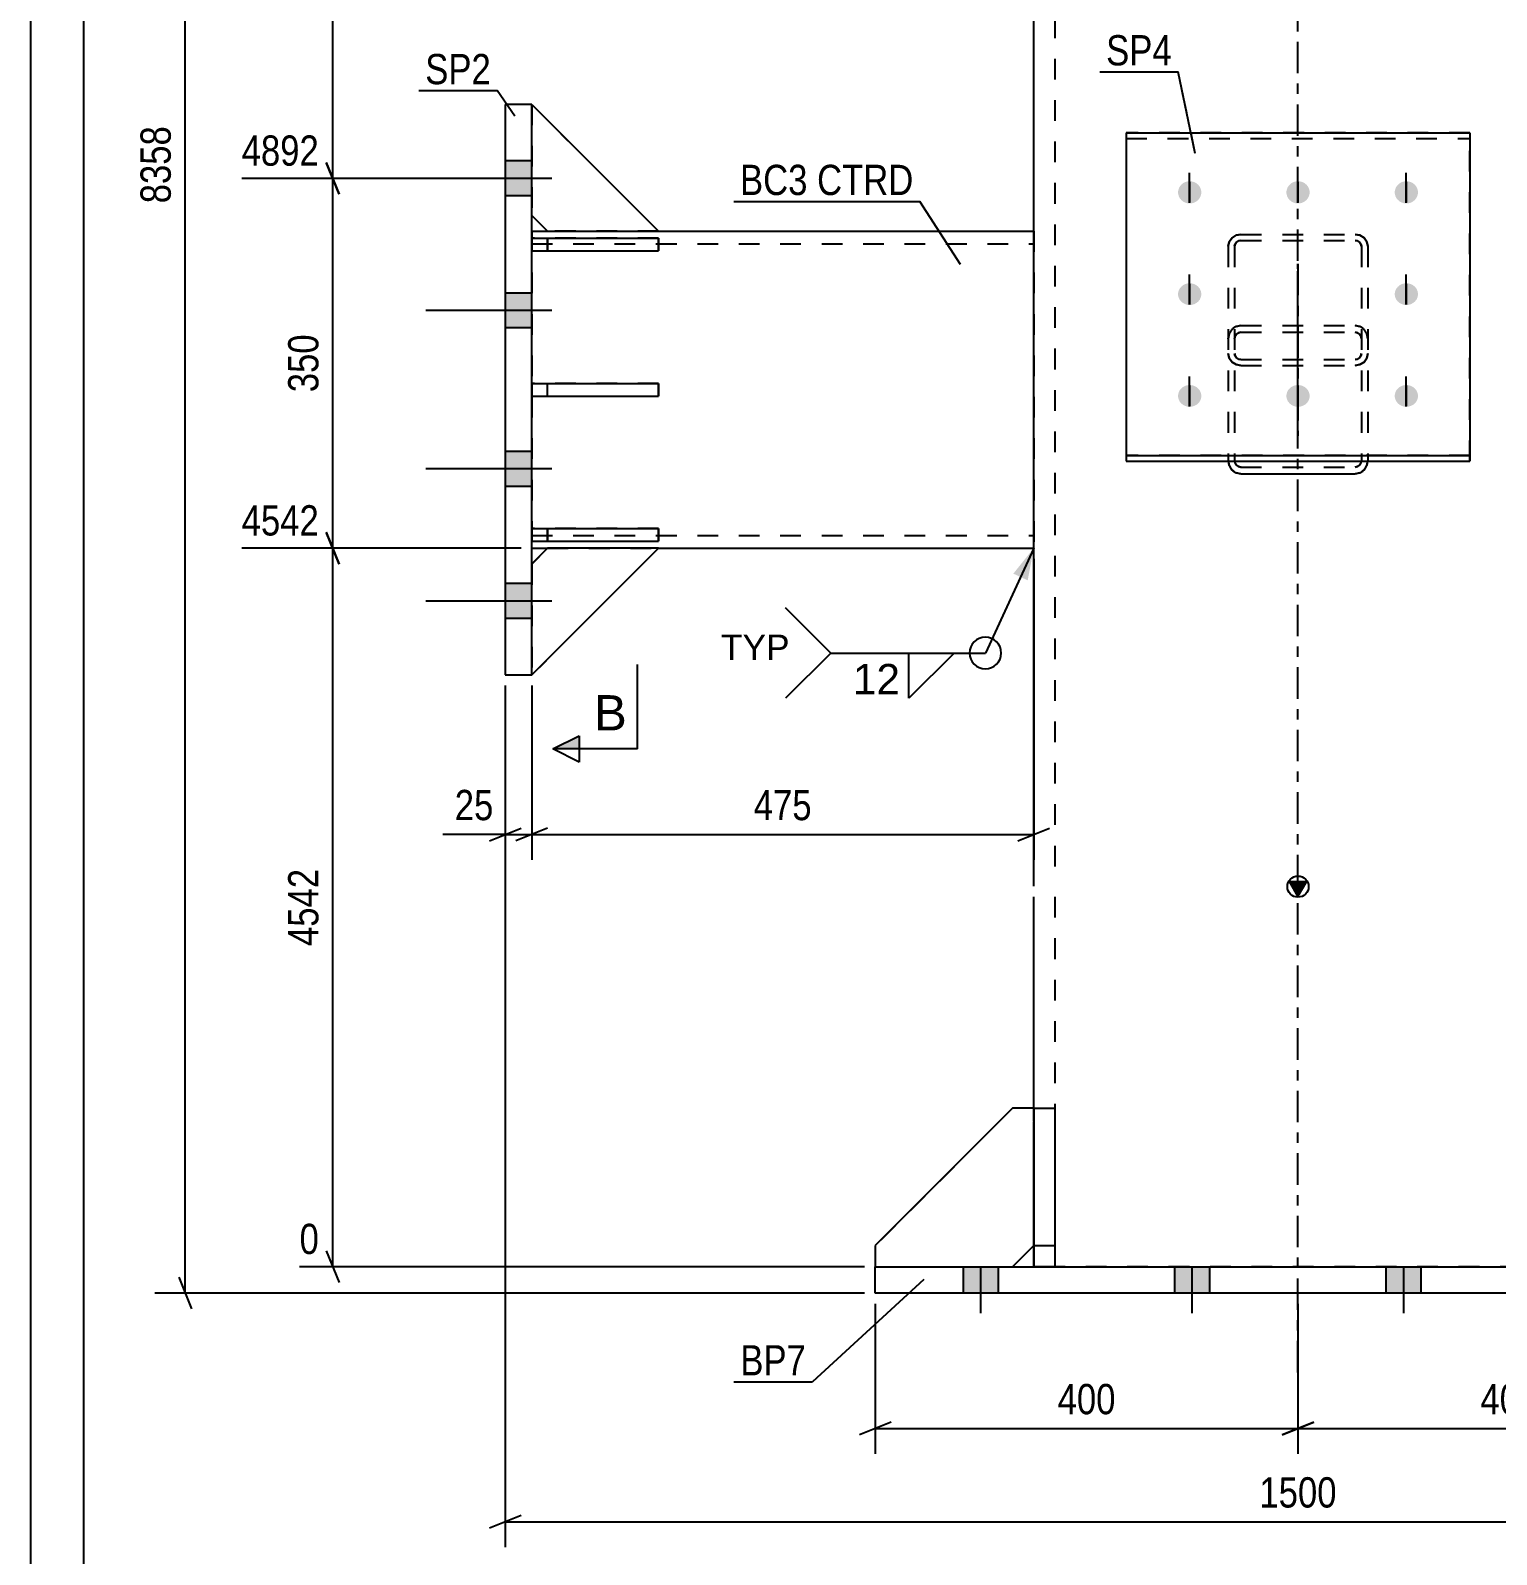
# Model space of a CAD drawing. Header units: millimetres. Extents: x 0 to 594, y 0 to 420.
# Drawn here: x 0 to 138.7, y 153.5 to 297.7 of the extents above; entities that cross this region are included whole.
import ezdxf

# ---------------------------------------------------------------- set-up
doc = ezdxf.new("R2010")
doc.units = ezdxf.units.MM
doc.linetypes.add('DXK_LINE_DOT2', pattern=[3.9198, 1.9599, -1.9599])
doc.linetypes.add('DXK_LINE_DOT3', pattern=[5.9187, 2.979, -0.9799, 0.9799, -0.9799])
doc.styles.add('Arial', font='ARIAL.TTF', dxfattribs={"height": 0.2})
doc.styles.add('Arial Narrow', font='ARIALN.TTF', dxfattribs={"height": 0.2})

# ---------------------------------------------------------------- blocks, each defined once
blk = doc.blocks.new('Unknown-681868662-1134')
at = {"color": 5, "linetype": 'Continuous'}
for p, q in [((0, 420), (0, 0)), ((5, 415), (5, 5))]:
    blk.add_line(p, q, dxfattribs=at)
blk = doc.blocks.new('Bolt-681868662-2355 - 2326')
at = {"linetype": 'Continuous'}
for points in [[(44.92, 285.35), (44.92, 282.05), (47.42, 282.05), (47.42, 285.35)], [(44.92, 285.35), (44.92, 282.05), (47.42, 282.05), (47.42, 285.35)], [(44.92, 285.35), (44.92, 282.05), (47.42, 282.05), (47.42, 285.35)], [(44.92, 272.85), (44.92, 269.55), (47.42, 269.55), (47.42, 272.85)], [(44.92, 272.85), (44.92, 269.55), (47.42, 269.55), (47.42, 272.85)], [(44.92, 257.85), (44.92, 254.55), (47.42, 254.55), (47.42, 257.85)], [(44.92, 257.85), (44.92, 254.55), (47.42, 254.55), (47.42, 257.85)], [(44.92, 245.35), (44.92, 242.05), (47.42, 242.05), (47.42, 245.35)], [(44.92, 245.35), (44.92, 242.05), (47.42, 242.05), (47.42, 245.35)], [(44.92, 245.35), (44.92, 242.05), (47.42, 242.05), (47.42, 245.35)]]:
    blk.add_hatch(color=1, dxfattribs=at).paths.add_polyline_path(points)
at = {"color": 1, "linetype": 'Continuous'}
for p, q in [((47.42, 285.35), (44.92, 285.35)), ((47.42, 285.35), (44.92, 285.35)), ((47.42, 285.35), (44.92, 285.35)), ((49.32, 283.7), (37.42, 283.7)), ((49.32, 283.7), (37.42, 283.7)), ((49.32, 283.7), (37.42, 283.7)), ((47.42, 282.05), (44.92, 282.05)), ((47.42, 282.05), (44.92, 282.05)), ((47.42, 282.05), (44.92, 282.05)), ((47.42, 272.85), (44.92, 272.85)), ((47.42, 272.85), (44.92, 272.85)), ((49.32, 271.2), (37.42, 271.2)), ((49.32, 271.2), (37.42, 271.2)), ((47.42, 269.55), (44.92, 269.55)), ((47.42, 269.55), (44.92, 269.55)), ((47.42, 257.85), (44.92, 257.85)), ((47.42, 257.85), (44.92, 257.85)), ((49.32, 256.2), (37.42, 256.2)), ((49.32, 256.2), (37.42, 256.2)), ((47.42, 254.55), (44.92, 254.55)), ((47.42, 254.55), (44.92, 254.55)), ((47.42, 245.35), (44.92, 245.35)), ((47.42, 245.35), (44.92, 245.35)), ((47.42, 245.35), (44.92, 245.35)), ((49.32, 243.7), (37.42, 243.7)), ((49.32, 243.7), (37.42, 243.7)), ((49.32, 243.7), (37.42, 243.7)), ((47.42, 242.05), (44.92, 242.05)), ((47.42, 242.05), (44.92, 242.05)), ((47.42, 242.05), (44.92, 242.05))]:
    blk.add_line(p, q, dxfattribs=at)
blk = doc.blocks.new('Part-681868662-2336 - 2326')
at = {"linetype": 'Continuous'}
blk.add_hatch(color=2, dxfattribs=at).paths.add_polyline_path([(119.92, 215.77), (119.12, 217.17), (120.72, 217.17)])
at = {"color": 2, "linetype": 'Continuous'}
for p, q in [((94.92, 216.7), (94.92, 310.7)), ((119.92, 215.77), (119.12, 217.17)), ((119.12, 217.17), (120.72, 217.17)), ((120.72, 217.17), (119.92, 215.77)), ((94.92, 195.7), (94.92, 215.7))]:
    blk.add_line(p, q, dxfattribs=at)
at = {"color": 7, "linetype": 'DXK_LINE_DOT2'}
for p, q in [((96.92, 310.7), (96.92, 216.7)), ((96.92, 215.7), (96.92, 180.7)), ((94.92, 195.7), (94.92, 180.7)), ((144.92, 180.7), (94.92, 180.7))]:
    blk.add_line(p, q, dxfattribs=at)
at = {"color": 7, "linetype": 'DXK_LINE_DOT3'}
for p, q in [((119.92, 216.7), (119.92, 310.7)), ((119.92, 170.7), (119.92, 215.7))]:
    blk.add_line(p, q, dxfattribs=at)
at = {"color": 2, "linetype": 'Continuous'}
blk.add_circle((119.92, 216.67), 1, dxfattribs=at)
blk = doc.blocks.new('Part-681868662-2329 - 2326')
at = {"color": 2, "linetype": 'Continuous'}
for p, q in [((94.92, 195.7), (94.92, 180.7)), ((94.92, 195.7), (96.92, 195.7)), ((96.92, 195.7), (96.92, 180.7)), ((94.92, 182.7), (96.92, 182.7)), ((94.92, 180.7), (96.92, 180.7))]:
    blk.add_line(p, q, dxfattribs=at)
blk = doc.blocks.new('Part-681868662-2330 - 2326')
at = {"color": 2, "linetype": 'Continuous'}
for p, q in [((92.92, 195.7), (79.92, 182.7)), ((94.92, 195.7), (92.92, 195.7)), ((79.92, 182.7), (79.92, 180.7)), ((92.92, 180.7), (94.92, 182.7))]:
    blk.add_line(p, q, dxfattribs=at)
at = {"color": 7, "linetype": 'DXK_LINE_DOT2'}
for p, q in [((94.92, 195.7), (94.92, 182.7)), ((79.92, 180.7), (92.92, 180.7))]:
    blk.add_line(p, q, dxfattribs=at)
blk = doc.blocks.new('Part-681868662-2399 - 2326')
at = {"color": 2, "linetype": 'Continuous'}
for p, q in [((47.43, 278.05), (59.43, 278.05)), ((47.43, 278.05), (47.43, 276.85)), ((59.43, 278.05), (59.43, 276.85)), ((47.43, 276.85), (59.43, 276.85))]:
    blk.add_line(p, q, dxfattribs=at)
at = {"color": 7, "linetype": 'DXK_LINE_DOT2'}
blk.add_line((48.93, 276.85), (48.93, 278.05), dxfattribs=at)
blk = doc.blocks.new('Part-681868662-2335 - 2326')
at = {"color": 2, "linetype": 'Continuous'}
for p, q in [((79.92, 178.2), (79.92, 180.7)), ((79.92, 180.7), (159.92, 180.7)), ((159.92, 180.7), (159.92, 178.2)), ((159.92, 178.2), (79.92, 178.2))]:
    blk.add_line(p, q, dxfattribs=at)
blk = doc.blocks.new('Bolt-681868662-2358 - 2326')
at = {"color": 1, "linetype": 'DXK_LINE_DOT2'}
for p, q in [((109.67, 283.37), (109.67, 280.53)), ((119.92, 283.37), (119.92, 280.53)), ((130.17, 283.37), (130.17, 280.53)), ((109.67, 273.73), (109.67, 270.89)), ((130.17, 273.73), (130.17, 270.89)), ((109.67, 264.1), (109.67, 261.26)), ((119.92, 264.1), (119.92, 261.26)), ((130.17, 264.1), (130.17, 261.26))]:
    blk.add_line(p, q, dxfattribs=at)
blk = doc.blocks.new('Bolt-681868662-2359 - 2326')
at = {"linetype": 'Continuous'}
for points in [[(91.57, 180.7), (88.27, 180.7), (88.27, 178.2), (91.57, 178.2)], [(91.57, 180.7), (88.27, 180.7), (88.27, 178.2), (91.57, 178.2)], [(91.57, 180.7), (88.27, 180.7), (88.27, 178.2), (91.57, 178.2)], [(91.57, 180.7), (88.27, 180.7), (88.27, 178.2), (91.57, 178.2)], [(111.57, 180.7), (108.27, 180.7), (108.27, 178.2), (111.57, 178.2)], [(111.57, 180.7), (108.27, 180.7), (108.27, 178.2), (111.57, 178.2)], [(131.57, 180.7), (128.27, 180.7), (128.27, 178.2), (131.57, 178.2)], [(131.57, 180.7), (128.27, 180.7), (128.27, 178.2), (131.57, 178.2)], [(151.57, 180.7), (148.27, 180.7), (148.27, 178.2), (151.57, 178.2)], [(151.57, 180.7), (148.27, 180.7), (148.27, 178.2), (151.57, 178.2)], [(151.57, 180.7), (148.27, 180.7), (148.27, 178.2), (151.57, 178.2)], [(151.57, 180.7), (148.27, 180.7), (148.27, 178.2), (151.57, 178.2)]]:
    blk.add_hatch(color=1, dxfattribs=at).paths.add_polyline_path(points)
at = {"color": 1, "linetype": 'Continuous'}
for p, q in [((88.27, 178.2), (88.27, 180.7)), ((88.27, 178.2), (88.27, 180.7)), ((88.27, 178.2), (88.27, 180.7)), ((88.27, 178.2), (88.27, 180.7)), ((89.92, 176.3), (89.92, 180.7)), ((89.92, 176.3), (89.92, 180.7)), ((89.92, 176.3), (89.92, 180.7)), ((89.92, 176.3), (89.92, 180.7)), ((91.57, 178.2), (91.57, 180.7)), ((91.57, 178.2), (91.57, 180.7)), ((91.57, 178.2), (91.57, 180.7)), ((91.57, 178.2), (91.57, 180.7)), ((108.27, 178.2), (108.27, 180.7)), ((108.27, 178.2), (108.27, 180.7)), ((109.92, 176.3), (109.92, 180.7)), ((109.92, 176.3), (109.92, 180.7)), ((111.57, 178.2), (111.57, 180.7)), ((111.57, 178.2), (111.57, 180.7)), ((128.27, 178.2), (128.27, 180.7)), ((128.27, 178.2), (128.27, 180.7)), ((129.92, 176.3), (129.92, 180.7)), ((129.92, 176.3), (129.92, 180.7)), ((131.57, 178.2), (131.57, 180.7)), ((131.57, 178.2), (131.57, 180.7)), ((148.27, 178.2), (148.27, 180.7)), ((148.27, 178.2), (148.27, 180.7)), ((148.27, 178.2), (148.27, 180.7)), ((148.27, 178.2), (148.27, 180.7)), ((149.92, 176.3), (149.92, 180.7)), ((149.92, 176.3), (149.92, 180.7)), ((149.92, 176.3), (149.92, 180.7)), ((149.92, 176.3), (149.92, 180.7)), ((151.57, 178.2), (151.57, 180.7)), ((151.57, 178.2), (151.57, 180.7)), ((151.57, 178.2), (151.57, 180.7)), ((151.57, 178.2), (151.57, 180.7))]:
    blk.add_line(p, q, dxfattribs=at)
blk = doc.blocks.new('Part-681868662-2367 - 2326')
at = {"color": 7, "linetype": 'DXK_LINE_DOT2'}
for p, q in [((92.92, 195.7), (79.92, 182.7)), ((94.92, 195.7), (92.92, 195.7)), ((94.92, 182.7), (94.92, 195.7)), ((79.92, 182.7), (79.92, 180.7)), ((92.92, 180.7), (94.92, 182.7)), ((79.92, 180.7), (92.92, 180.7))]:
    blk.add_line(p, q, dxfattribs=at)
blk = doc.blocks.new('Part-681868662-2368 - 2326')
at = {"color": 7, "linetype": 'DXK_LINE_DOT2'}
for p, q in [((94.92, 180.7), (94.92, 195.7)), ((94.92, 195.7), (96.92, 195.7)), ((96.92, 195.7), (96.92, 180.7)), ((94.92, 182.7), (96.92, 182.7)), ((96.92, 180.7), (94.92, 180.7))]:
    blk.add_line(p, q, dxfattribs=at)
blk = doc.blocks.new('Part-681868662-2387 - 2326')
at = {"color": 7, "linetype": 'DXK_LINE_DOT2'}
for p, q in [((136.17, 288.01), (103.67, 288.01)), ((103.67, 288.01), (103.67, 256.92)), ((103.67, 287.46), (136.17, 287.46)), ((136.17, 256.92), (136.17, 288.01)), ((136.17, 257.47), (103.67, 257.47)), ((103.67, 256.92), (136.17, 256.92))]:
    blk.add_line(p, q, dxfattribs=at)
blk = doc.blocks.new('Part-681868662-2389 - 2326')
at = {"color": 7, "linetype": 'DXK_LINE_DOT2'}
for p, q in [((114.06, 278.31), (114.52, 278.4)), ((114.52, 278.4), (125.32, 278.4)), ((125.32, 278.4), (125.78, 278.31)), ((113.32, 277.27), (113.41, 277.7)), ((113.32, 277.27), (113.32, 257.01)), ((113.41, 277.7), (113.68, 278.07)), ((113.68, 278.07), (114.06, 278.31)), ((113.97, 277.48), (113.92, 277.27)), ((113.92, 277.27), (113.92, 257.01)), ((114.1, 277.67), (113.97, 277.48)), ((114.29, 277.79), (114.1, 277.67)), ((114.52, 277.83), (114.29, 277.79)), ((114.52, 277.83), (125.32, 277.83)), ((125.55, 277.79), (125.32, 277.83)), ((125.75, 277.67), (125.55, 277.79)), ((125.88, 277.48), (125.75, 277.67)), ((125.78, 278.31), (126.17, 278.07)), ((125.92, 277.27), (125.88, 277.48)), ((125.92, 277.27), (125.92, 257.01)), ((126.17, 278.07), (126.43, 277.7)), ((126.43, 277.7), (126.52, 277.27)), ((126.52, 277.27), (126.52, 257.01)), ((114.52, 269.78), (114.06, 269.68)), ((114.52, 269.78), (125.32, 269.78)), ((125.78, 269.68), (125.32, 269.78)), ((113.41, 268.99), (113.32, 268.5)), ((113.92, 268.5), (113.97, 268.75)), ((113.97, 268.75), (114.1, 268.95)), ((114.1, 268.95), (114.29, 269.09)), ((114.29, 269.09), (114.52, 269.14)), ((114.52, 269.14), (125.32, 269.14)), ((125.32, 269.14), (125.55, 269.09)), ((125.55, 269.09), (125.75, 268.95)), ((125.75, 268.95), (125.88, 268.75)), ((125.88, 268.75), (125.92, 268.5)), ((126.52, 268.5), (126.43, 268.99)), ((113.41, 266.69), (113.32, 267.12)), ((113.92, 267.12), (113.97, 266.9)), ((113.97, 266.9), (114.1, 266.72)), ((125.75, 266.72), (125.88, 266.9)), ((125.88, 266.9), (125.92, 267.12)), ((126.52, 267.12), (126.43, 266.69)), ((113.68, 266.32), (113.41, 266.69)), ((114.06, 266.08), (113.68, 266.32)), ((114.52, 265.99), (114.06, 266.08)), ((114.1, 266.72), (114.29, 266.6)), ((114.29, 266.6), (114.52, 266.56)), ((114.52, 266.56), (125.32, 266.56)), ((114.52, 265.99), (125.32, 265.99)), ((125.32, 266.56), (125.55, 266.6)), ((125.78, 266.08), (125.32, 265.99)), ((125.55, 266.6), (125.75, 266.72)), ((126.17, 266.32), (125.78, 266.08)), ((126.43, 266.69), (126.17, 266.32)), ((113.32, 257.01), (113.41, 256.52)), ((113.97, 256.76), (113.92, 257.01)), ((114.1, 256.56), (113.97, 256.76)), ((125.88, 256.76), (125.75, 256.56)), ((125.92, 257.01), (125.88, 256.76)), ((126.43, 256.52), (126.52, 257.01)), ((114.06, 255.83), (114.52, 255.73)), ((114.29, 256.42), (114.1, 256.56)), ((114.52, 256.37), (114.29, 256.42)), ((114.52, 256.37), (125.32, 256.37)), ((114.52, 255.73), (125.32, 255.73)), ((125.55, 256.42), (125.32, 256.37)), ((125.32, 255.73), (125.78, 255.83)), ((125.75, 256.56), (125.55, 256.42))]:
    blk.add_line(p, q, dxfattribs=at)
at = {"color": 7, "linetype": 'DXK_LINE_DOT3'}
blk.add_line((119.92, 275.61), (119.92, 259.34), dxfattribs=at)
at = {"color": 7, "linetype": 'DXK_LINE_DOT2'}
for centre, start, end in [((114.58, 268.55), 114.32, 159.2417), ((125.27, 268.55), 20.7583, 65.68), ((114.58, 256.96), 200.7583, 245.68), ((125.27, 256.96), 294.32, 339.2417)]:
    blk.add_arc(centre, 1.24, start, end, dxfattribs=at)
blk = doc.blocks.new('Part-681868662-2396 - 2326')
at = {"color": 7, "linetype": 'DXK_LINE_DOT2'}
for p, q in [((59.43, 278.05), (47.43, 278.05)), ((47.43, 278.05), (47.43, 276.85)), ((48.93, 278.05), (48.93, 276.85)), ((59.43, 276.85), (59.43, 278.05)), ((47.43, 276.85), (59.43, 276.85))]:
    blk.add_line(p, q, dxfattribs=at)
blk = doc.blocks.new('Part-681868662-2398 - 2326')
at = {"color": 7, "linetype": 'DXK_LINE_DOT2'}
for p, q in [((59.43, 264.3), (47.43, 264.3)), ((47.43, 264.3), (47.43, 263.1)), ((48.93, 263.1), (48.93, 264.3)), ((59.43, 263.1), (59.43, 264.3)), ((47.43, 263.1), (59.43, 263.1))]:
    blk.add_line(p, q, dxfattribs=at)
blk = doc.blocks.new('Part-681868662-2401 - 2326')
at = {"color": 2, "linetype": 'Continuous'}
for p, q in [((47.43, 264.3), (59.43, 264.3)), ((47.43, 264.3), (47.43, 263.1)), ((59.43, 264.3), (59.43, 263.1)), ((47.43, 263.1), (59.43, 263.1))]:
    blk.add_line(p, q, dxfattribs=at)
at = {"color": 7, "linetype": 'DXK_LINE_DOT2'}
blk.add_line((48.93, 263.1), (48.93, 264.3), dxfattribs=at)
blk = doc.blocks.new('Part-681868662-2402 - 2326')
at = {"color": 2, "linetype": 'Continuous'}
for p, q in [((47.42, 290.7), (59.42, 278.7)), ((47.42, 280.2), (48.92, 278.7)), ((48.92, 278.7), (59.42, 278.7))]:
    blk.add_line(p, q, dxfattribs=at)
at = {"color": 7, "linetype": 'DXK_LINE_DOT2'}
blk.add_line((47.42, 290.7), (47.42, 280.2), dxfattribs=at)
blk = doc.blocks.new('Part-681868662-2403 - 2326')
at = {"color": 7, "linetype": 'DXK_LINE_DOT2'}
for p, q in [((47.42, 280.2), (47.42, 290.7)), ((47.42, 290.7), (59.42, 278.7)), ((48.92, 278.7), (47.42, 280.2)), ((59.42, 278.7), (48.92, 278.7))]:
    blk.add_line(p, q, dxfattribs=at)
blk = doc.blocks.new('Part-681868662-2404 - 2326')
at = {"color": 2, "linetype": 'Continuous'}
for p, q in [((48.92, 248.7), (47.42, 247.2)), ((47.42, 236.7), (59.42, 248.7)), ((59.42, 248.7), (48.92, 248.7))]:
    blk.add_line(p, q, dxfattribs=at)
at = {"color": 7, "linetype": 'DXK_LINE_DOT2'}
blk.add_line((47.42, 247.2), (47.42, 236.7), dxfattribs=at)
blk = doc.blocks.new('Part-681868662-2405 - 2326')
at = {"color": 7, "linetype": 'DXK_LINE_DOT2'}
for p, q in [((48.92, 248.7), (47.42, 247.2)), ((47.42, 236.7), (59.42, 248.7)), ((59.42, 248.7), (48.92, 248.7)), ((47.42, 247.2), (47.42, 236.7))]:
    blk.add_line(p, q, dxfattribs=at)
blk = doc.blocks.new('Part-681868662-2425 - 2326')
at = {"color": 2, "linetype": 'Continuous'}
for p, q in [((44.92, 290.7), (44.92, 236.7)), ((47.42, 290.7), (44.92, 290.7)), ((47.42, 236.7), (47.42, 290.7)), ((44.92, 236.7), (47.42, 236.7))]:
    blk.add_line(p, q, dxfattribs=at)
blk = doc.blocks.new('Part-681868662-2471 - 2326')
at = {"color": 2, "linetype": 'Continuous'}
for p, q in [((47.42, 278.7), (48.92, 278.7)), ((59.42, 278.7), (94.92, 278.7)), ((47.42, 248.7), (48.92, 248.7)), ((59.42, 248.7), (94.92, 248.7))]:
    blk.add_line(p, q, dxfattribs=at)
at = {"color": 7, "linetype": 'DXK_LINE_DOT2'}
for p, q in [((47.42, 278.7), (47.42, 248.7)), ((48.92, 278.7), (59.42, 278.7)), ((94.92, 278.7), (94.92, 248.7)), ((47.42, 277.5), (94.92, 277.5)), ((47.42, 249.9), (94.92, 249.9)), ((48.92, 248.7), (59.42, 248.7))]:
    blk.add_line(p, q, dxfattribs=at)
blk = doc.blocks.new('Part-681868662-2526 - 2326')
at = {"color": 7, "linetype": 'DXK_LINE_DOT2'}
for p, q in [((114.52, 278.4), (114.06, 278.31)), ((114.52, 278.4), (125.32, 278.4)), ((125.78, 278.31), (125.32, 278.4)), ((113.41, 277.7), (113.32, 277.27)), ((113.32, 277.27), (113.32, 257.01)), ((113.68, 278.07), (113.41, 277.7)), ((114.06, 278.31), (113.68, 278.07)), ((113.92, 277.27), (113.97, 277.48)), ((113.92, 277.27), (113.92, 257.01)), ((113.97, 277.48), (114.1, 277.67)), ((114.1, 277.67), (114.29, 277.79)), ((114.29, 277.79), (114.52, 277.83)), ((114.52, 277.83), (125.32, 277.83)), ((125.32, 277.83), (125.55, 277.79)), ((125.55, 277.79), (125.75, 277.67)), ((125.75, 277.67), (125.88, 277.48)), ((126.17, 278.07), (125.78, 278.31)), ((125.88, 277.48), (125.92, 277.27)), ((125.92, 277.27), (125.92, 257.01)), ((126.43, 277.7), (126.17, 278.07)), ((126.52, 277.27), (126.43, 277.7)), ((126.52, 277.27), (126.52, 257.01)), ((114.06, 269.68), (114.52, 269.78)), ((114.52, 269.78), (125.32, 269.78)), ((125.32, 269.78), (125.78, 269.68)), ((113.32, 268.5), (113.41, 268.99)), ((113.97, 268.75), (113.92, 268.5)), ((114.1, 268.95), (113.97, 268.75)), ((114.29, 269.09), (114.1, 268.95)), ((114.52, 269.14), (114.29, 269.09)), ((114.52, 269.14), (125.32, 269.14)), ((125.55, 269.09), (125.32, 269.14)), ((125.75, 268.95), (125.55, 269.09)), ((125.88, 268.75), (125.75, 268.95)), ((125.92, 268.5), (125.88, 268.75)), ((126.43, 268.99), (126.52, 268.5)), ((113.32, 267.12), (113.41, 266.69)), ((113.97, 266.9), (113.92, 267.12)), ((114.1, 266.72), (113.97, 266.9)), ((125.88, 266.9), (125.75, 266.72)), ((125.92, 267.12), (125.88, 266.9)), ((126.43, 266.69), (126.52, 267.12)), ((113.41, 266.69), (113.68, 266.32)), ((113.68, 266.32), (114.06, 266.08)), ((114.06, 266.08), (114.52, 265.99)), ((114.29, 266.6), (114.1, 266.72)), ((114.52, 266.56), (114.29, 266.6)), ((114.52, 266.56), (125.32, 266.56)), ((114.52, 265.99), (125.32, 265.99)), ((125.55, 266.6), (125.32, 266.56)), ((125.32, 265.99), (125.78, 266.08)), ((125.75, 266.72), (125.55, 266.6)), ((125.78, 266.08), (126.17, 266.32)), ((126.17, 266.32), (126.43, 266.69)), ((113.34, 256.92), (113.32, 257.01)), ((113.92, 257.01), (113.97, 256.76)), ((113.97, 256.76), (114.1, 256.56)), ((125.75, 256.56), (125.88, 256.76)), ((125.88, 256.76), (125.92, 257.01)), ((126.52, 257.01), (126.51, 256.92)), ((114.1, 256.56), (114.29, 256.42)), ((114.29, 256.42), (114.52, 256.37)), ((114.52, 256.37), (125.32, 256.37)), ((125.32, 256.37), (125.55, 256.42)), ((125.55, 256.42), (125.75, 256.56))]:
    blk.add_line(p, q, dxfattribs=at)
at = {"color": 7, "linetype": 'DXK_LINE_DOT3'}
blk.add_line((119.92, 259.34), (119.92, 275.61), dxfattribs=at)
at = {"color": 2, "linetype": 'Continuous'}
for p, q in [((113.41, 256.52), (113.34, 256.92)), ((126.51, 256.92), (126.43, 256.52)), ((114.52, 255.73), (114.06, 255.83)), ((114.52, 255.73), (125.32, 255.73)), ((125.78, 255.83), (125.32, 255.73))]:
    blk.add_line(p, q, dxfattribs=at)
at = {"color": 7, "linetype": 'DXK_LINE_DOT2'}
for centre, start, end in [((114.58, 268.55), 114.32, 159.2417), ((125.27, 268.55), 20.7583, 65.68)]:
    blk.add_arc(centre, 1.24, start, end, dxfattribs=at)
at = {"color": 2, "linetype": 'Continuous'}
for centre, start, end in [((114.58, 256.96), 200.7583, 245.68), ((125.27, 256.96), 294.32, 339.2417)]:
    blk.add_arc(centre, 1.24, start, end, dxfattribs=at)
blk = doc.blocks.new('Part-681868662-2529 - 2326')
at = {"color": 2, "linetype": 'Continuous'}
for p, q in [((47.43, 250.55), (59.43, 250.55)), ((47.43, 250.55), (47.43, 249.35)), ((59.43, 250.55), (59.43, 249.35)), ((47.43, 249.35), (59.43, 249.35))]:
    blk.add_line(p, q, dxfattribs=at)
at = {"color": 7, "linetype": 'DXK_LINE_DOT2'}
blk.add_line((48.93, 249.35), (48.93, 250.55), dxfattribs=at)
blk = doc.blocks.new('Part-681868662-2530 - 2326')
at = {"color": 7, "linetype": 'DXK_LINE_DOT2'}
for p, q in [((59.43, 250.55), (47.43, 250.55)), ((47.43, 250.55), (47.43, 249.35)), ((48.93, 250.55), (48.93, 249.35)), ((59.43, 249.35), (59.43, 250.55)), ((47.43, 249.35), (59.43, 249.35))]:
    blk.add_line(p, q, dxfattribs=at)
blk = doc.blocks.new('Part-681868662-2536 - 2326')
at = {"color": 2, "linetype": 'Continuous'}
for p, q in [((103.67, 288.01), (136.17, 288.01)), ((103.67, 288.01), (103.67, 256.92)), ((136.17, 288.01), (136.17, 256.92)), ((103.67, 257.47), (136.17, 257.47)), ((103.67, 256.92), (136.17, 256.92))]:
    blk.add_line(p, q, dxfattribs=at)
at = {"color": 7, "linetype": 'DXK_LINE_DOT2'}
blk.add_line((103.67, 287.46), (136.17, 287.46), dxfattribs=at)
blk = doc.blocks.new('Bolt-681868662-2537 - 2326')
at = {"linetype": 'Continuous'}
for points in [[(109.67, 281.32), (109.44, 281.34), (109.23, 281.41), (109.03, 281.52), (108.86, 281.67), (108.72, 281.85), (108.63, 282.05), (108.58, 282.26), (108.58, 282.48), (108.63, 282.7), (108.72, 282.9), (108.86, 283.08), (109.03, 283.23), (109.23, 283.34), (109.44, 283.4), (109.67, 283.43), (109.9, 283.4), (110.12, 283.34), (110.32, 283.23), (110.49, 283.08), (110.63, 282.9), (110.72, 282.7), (110.77, 282.48), (110.77, 282.26), (110.72, 282.05), (110.63, 281.85), (110.49, 281.67), (110.32, 281.52), (110.12, 281.41), (109.9, 281.34)], [(119.92, 281.32), (119.69, 281.34), (119.48, 281.41), (119.28, 281.52), (119.11, 281.67), (118.97, 281.85), (118.88, 282.05), (118.83, 282.26), (118.83, 282.48), (118.88, 282.7), (118.97, 282.9), (119.11, 283.08), (119.28, 283.23), (119.48, 283.34), (119.69, 283.4), (119.92, 283.43), (120.15, 283.4), (120.37, 283.34), (120.57, 283.23), (120.74, 283.08), (120.88, 282.9), (120.97, 282.7), (121.02, 282.48), (121.02, 282.26), (120.97, 282.05), (120.88, 281.85), (120.74, 281.67), (120.57, 281.52), (120.37, 281.41), (120.15, 281.34)], [(130.17, 281.32), (129.94, 281.34), (129.73, 281.41), (129.53, 281.52), (129.36, 281.67), (129.22, 281.85), (129.13, 282.05), (129.08, 282.26), (129.08, 282.48), (129.13, 282.7), (129.22, 282.9), (129.36, 283.08), (129.53, 283.23), (129.73, 283.34), (129.94, 283.4), (130.17, 283.43), (130.4, 283.4), (130.62, 283.34), (130.82, 283.23), (130.99, 283.08), (131.13, 282.9), (131.22, 282.7), (131.27, 282.48), (131.27, 282.26), (131.22, 282.05), (131.13, 281.85), (130.99, 281.67), (130.82, 281.52), (130.62, 281.41), (130.4, 281.34)], [(109.67, 271.71), (109.44, 271.73), (109.23, 271.8), (109.03, 271.91), (108.86, 272.05), (108.72, 272.22), (108.63, 272.42), (108.58, 272.63), (108.58, 272.85), (108.63, 273.06), (108.72, 273.26), (108.86, 273.43), (109.03, 273.58), (109.23, 273.69), (109.44, 273.75), (109.67, 273.78), (109.9, 273.75), (110.12, 273.69), (110.32, 273.58), (110.49, 273.43), (110.63, 273.26), (110.72, 273.06), (110.77, 272.85), (110.77, 272.63), (110.72, 272.42), (110.63, 272.22), (110.49, 272.05), (110.32, 271.91), (110.12, 271.8), (109.9, 271.73)], [(130.17, 271.71), (129.94, 271.73), (129.73, 271.8), (129.53, 271.91), (129.36, 272.05), (129.22, 272.22), (129.13, 272.42), (129.08, 272.63), (129.08, 272.85), (129.13, 273.06), (129.22, 273.26), (129.36, 273.43), (129.53, 273.58), (129.73, 273.69), (129.94, 273.75), (130.17, 273.78), (130.4, 273.75), (130.62, 273.69), (130.82, 273.58), (130.99, 273.43), (131.13, 273.26), (131.22, 273.06), (131.27, 272.85), (131.27, 272.63), (131.22, 272.42), (131.13, 272.22), (130.99, 272.05), (130.82, 271.91), (130.62, 271.8), (130.4, 271.73)], [(109.67, 262.08), (109.44, 262.1), (109.23, 262.17), (109.03, 262.27), (108.86, 262.42), (108.72, 262.59), (108.63, 262.79), (108.58, 263), (108.58, 263.22), (108.63, 263.43), (108.72, 263.63), (108.86, 263.8), (109.03, 263.95), (109.23, 264.05), (109.44, 264.12), (109.67, 264.14), (109.9, 264.12), (110.12, 264.05), (110.32, 263.95), (110.49, 263.8), (110.63, 263.63), (110.72, 263.43), (110.77, 263.22), (110.77, 263), (110.72, 262.79), (110.63, 262.59), (110.49, 262.42), (110.32, 262.27), (110.12, 262.17), (109.9, 262.1)], [(119.92, 262.08), (119.69, 262.1), (119.48, 262.17), (119.28, 262.27), (119.11, 262.42), (118.97, 262.59), (118.88, 262.79), (118.83, 263), (118.83, 263.22), (118.88, 263.43), (118.97, 263.63), (119.11, 263.8), (119.28, 263.95), (119.48, 264.05), (119.69, 264.12), (119.92, 264.14), (120.15, 264.12), (120.37, 264.05), (120.57, 263.95), (120.74, 263.8), (120.88, 263.63), (120.97, 263.43), (121.02, 263.22), (121.02, 263), (120.97, 262.79), (120.88, 262.59), (120.74, 262.42), (120.57, 262.27), (120.37, 262.17), (120.15, 262.1)], [(130.17, 262.08), (129.94, 262.1), (129.73, 262.17), (129.53, 262.27), (129.36, 262.42), (129.22, 262.59), (129.13, 262.79), (129.08, 263), (129.08, 263.22), (129.13, 263.43), (129.22, 263.63), (129.36, 263.8), (129.53, 263.95), (129.73, 264.05), (129.94, 264.12), (130.17, 264.14), (130.4, 264.12), (130.62, 264.05), (130.82, 263.95), (130.99, 263.8), (131.13, 263.63), (131.22, 263.43), (131.27, 263.22), (131.27, 263), (131.22, 262.79), (131.13, 262.59), (130.99, 262.42), (130.82, 262.27), (130.62, 262.17), (130.4, 262.1)]]:
    blk.add_hatch(color=1, dxfattribs=at).paths.add_polyline_path(points)
at = {"color": 1, "linetype": 'Continuous'}
for p, q in [((109.67, 281.38), (109.67, 284.22)), ((119.92, 281.38), (119.92, 284.22)), ((130.17, 281.38), (130.17, 284.22)), ((109.67, 271.75), (109.67, 274.59)), ((130.17, 271.75), (130.17, 274.59)), ((109.67, 262.12), (109.67, 264.96)), ((119.92, 262.12), (119.92, 264.96)), ((130.17, 262.12), (130.17, 264.96))]:
    blk.add_line(p, q, dxfattribs=at)
blk = doc.blocks.new('StraightDimension-681868662-2597 - 2326')
at = {"color": 7, "linetype": 'Continuous'}
for p, q in [((79.92, 177.2), (79.92, 162.99)), ((119.92, 177.2), (119.92, 162.99)), ((81.42, 165.99), (78.42, 164.79)), ((118.42, 164.79), (121.42, 165.99)), ((79.92, 165.39), (119.92, 165.39))]:
    blk.add_line(p, q, dxfattribs=at)
at = {"color": 0}
blk.add_wipeout([(103.26, 166.14), (103.26, 170.34), (96.58, 170.34), (96.58, 166.14)], dxfattribs=at)
at = {"color": 3, "style": 'Arial Narrow'}
blk.add_text('400', height=2.863, dxfattribs=at).set_placement((97.18, 166.74))
blk = doc.blocks.new('StraightDimension-681868662-2649 - 2326')
at = {"color": 7, "linetype": 'Continuous'}
for p, q in [((94.92, 247.7), (94.92, 219.21)), ((47.42, 235.7), (47.42, 219.21)), ((48.92, 222.21), (45.92, 221.01)), ((93.42, 221.01), (96.42, 222.21)), ((47.42, 221.61), (94.92, 221.61))]:
    blk.add_line(p, q, dxfattribs=at)
at = {"color": 0}
blk.add_wipeout([(74.51, 222.36), (74.51, 226.56), (67.83, 226.56), (67.83, 222.36)], dxfattribs=at)
at = {"color": 3, "style": 'Arial Narrow'}
blk.add_text('475', height=2.863, dxfattribs=at).set_placement((68.43, 222.96))
blk = doc.blocks.new('StraightDimension-681868662-2681 - 2326')
at = {"color": 7, "linetype": 'Continuous'}
for p, q in [((44.92, 235.7), (44.92, 219.21)), ((47.42, 235.7), (47.42, 219.21)), ((43.42, 221.01), (46.42, 222.21)), ((48.92, 222.21), (45.92, 221.01)), ((44.92, 221.61), (39.02, 221.61)), ((44.92, 221.61), (39.02, 221.61)), ((44.92, 221.61), (47.42, 221.61))]:
    blk.add_line(p, q, dxfattribs=at)
at = {"color": 0}
blk.add_wipeout([(44.4, 222.36), (44.4, 226.56), (39.54, 226.56), (39.54, 222.36)], dxfattribs=at)
at = {"color": 3, "style": 'Arial Narrow'}
blk.add_text('25', height=2.863, dxfattribs=at).set_placement((40.14, 222.96))
blk = doc.blocks.new('StraightDimension-681868662-2575 - 2326')
at = {"color": 7, "linetype": 'Continuous'}
for p, q in [((194.92, 262.7), (194.92, 154.16)), ((44.92, 235.7), (44.92, 154.16)), ((46.42, 157.16), (43.42, 155.96)), ((44.92, 156.56), (194.92, 156.56)), ((193.42, 155.96), (196.42, 157.16))]:
    blk.add_line(p, q, dxfattribs=at)
at = {"color": 0}
blk.add_wipeout([(124.18, 157.31), (124.18, 161.51), (115.67, 161.51), (115.67, 157.31)], dxfattribs=at)
at = {"color": 3, "style": 'Arial Narrow'}
blk.add_text('1500', height=2.863, dxfattribs=at).set_placement((116.27, 157.91))
blk = doc.blocks.new('StraightDimension-681868662-2584 - 2326')
at = {"color": 7, "linetype": 'Continuous'}
for p, q in [((119.92, 177.2), (119.92, 162.99)), ((159.92, 177.2), (159.92, 162.99)), ((121.42, 165.99), (118.42, 164.79)), ((158.42, 164.79), (161.42, 165.99)), ((119.92, 165.39), (159.92, 165.39))]:
    blk.add_line(p, q, dxfattribs=at)
at = {"color": 0}
blk.add_wipeout([(143.26, 166.14), (143.26, 170.34), (136.58, 170.34), (136.58, 166.14)], dxfattribs=at)
at = {"color": 3, "style": 'Arial Narrow'}
blk.add_text('400', height=2.863, dxfattribs=at).set_placement((137.18, 166.74))
blk = doc.blocks.new('StraightDimension-681868662-12667 - 2326')
at = {"color": 7, "linetype": 'Continuous'}
for p, q in [((29.19, 330.2), (27.99, 333.2)), ((43.92, 331.7), (19.98, 331.7)), ((28.59, 283.7), (28.59, 331.7)), ((27.99, 285.2), (29.19, 282.2)), ((38.92, 283.7), (19.98, 283.7))]:
    blk.add_line(p, q, dxfattribs=at)
at = {"color": 0}
blk.add_wipeout([(27.84, 311.96), (23.64, 311.96), (23.64, 303.45), (27.84, 303.45)], dxfattribs=at)
at = {"color": 3, "style": 'Arial Narrow'}
blk.add_text('2840', height=2.863, rotation=90.0002, dxfattribs=at).set_placement((27.24, 304.05))
at = {"color": 0, "linetype": 'Continuous'}
blk.add_wipeout([(27.89, 332.3), (27.89, 336.5), (19.38, 336.5), (19.38, 332.3)], dxfattribs=at)
at = {"color": 3, "linetype": 'Continuous', "style": 'Arial Narrow'}
blk.add_text('7732', height=2.863, dxfattribs=at).set_placement((19.98, 332.9))
blk = doc.blocks.new('StraightDimension-681868662-12668 - 2326')
at = {"color": 7, "linetype": 'Continuous'}
for p, q in [((29.19, 282.2), (27.99, 285.2)), ((38.92, 283.7), (19.98, 283.7)), ((28.59, 248.7), (28.59, 283.7)), ((27.99, 250.2), (29.19, 247.2)), ((46.42, 248.7), (19.98, 248.7))]:
    blk.add_line(p, q, dxfattribs=at)
at = {"color": 0}
blk.add_wipeout([(27.84, 269.55), (23.64, 269.55), (23.64, 262.86), (27.84, 262.86)], dxfattribs=at)
at = {"color": 3, "style": 'Arial Narrow'}
blk.add_text('350', height=2.863, rotation=90.0002, dxfattribs=at).set_placement((27.24, 263.46))
at = {"color": 0, "linetype": 'Continuous'}
blk.add_wipeout([(27.89, 284.3), (27.89, 288.5), (19.38, 288.5), (19.38, 284.3)], dxfattribs=at)
at = {"color": 3, "linetype": 'Continuous', "style": 'Arial Narrow'}
blk.add_text('4892', height=2.863, dxfattribs=at).set_placement((19.98, 284.9))
blk = doc.blocks.new('StraightDimension-681868662-12669 - 2326')
at = {"color": 7, "linetype": 'Continuous'}
for p, q in [((29.19, 247.2), (27.99, 250.2)), ((46.42, 248.7), (19.98, 248.7)), ((28.59, 180.7), (28.59, 248.7)), ((27.99, 182.2), (29.19, 179.2)), ((78.92, 180.7), (25.46, 180.7))]:
    blk.add_line(p, q, dxfattribs=at)
at = {"color": 0}
blk.add_wipeout([(27.84, 218.96), (23.64, 218.96), (23.64, 210.45), (27.84, 210.45)], dxfattribs=at)
at = {"color": 3, "style": 'Arial Narrow'}
blk.add_text('4542', height=2.863, rotation=90.0002, dxfattribs=at).set_placement((27.24, 211.05))
at = {"color": 0, "linetype": 'Continuous'}
for points in [[(27.89, 249.3), (27.89, 253.5), (19.38, 253.5), (19.38, 249.3)], [(27.89, 181.3), (27.89, 185.5), (24.86, 185.5), (24.86, 181.3)]]:
    blk.add_wipeout(points, dxfattribs=at)
at = {"color": 3, "linetype": 'Continuous', "style": 'Arial Narrow'}
for s, height, p in [('4542', 2.863, (19.98, 249.9)), ('0', 2.86, (25.46, 181.9))]:
    blk.add_text(s, height=height, dxfattribs=at).set_placement(p)
blk = doc.blocks.new('StraightDimension-681868662-12790 - 2326')
at = {"color": 7, "linetype": 'Continuous'}
for p, q in [((14.62, 178.2), (14.62, 391.79)), ((14.02, 179.7), (15.22, 176.7)), ((78.92, 178.2), (11.77, 178.2))]:
    blk.add_line(p, q, dxfattribs=at)
at = {"color": 0}
blk.add_wipeout([(13.87, 289.25), (9.67, 289.25), (9.67, 280.74), (13.87, 280.74)], dxfattribs=at)
at = {"color": 3, "style": 'Arial Narrow'}
blk.add_text('8358', height=2.863, rotation=90.0002, dxfattribs=at).set_placement((13.27, 281.34))
blk = doc.blocks.new('Mark-681868662-2331 - 2326')
at = {"color": 0}
blk.add_wipeout([(73.38, 170.41), (73.38, 173.41), (67.16, 173.41), (67.16, 170.41)], dxfattribs=at)
blk.add_wipeout([(73.38, 170.41), (73.38, 173.41), (67.16, 173.41), (67.16, 170.41)], dxfattribs=at)
at = {"color": 30, "linetype": 'Continuous'}
for p in [(84.51, 179.49), (66.56, 169.81)]:
    blk.add_line(p, (73.98, 169.81), dxfattribs=at)
at = {"color": 3, "style": 'Arial Narrow'}
blk.add_text('BP7', height=2.863, dxfattribs=at).set_placement((67.16, 170.41))
blk = doc.blocks.new('Mark-681868662-2421 - 2326')
at = {"color": 0}
blk.add_wipeout([(43.56, 292.61), (43.56, 295.61), (37.35, 295.61), (37.35, 292.61)], dxfattribs=at)
blk.add_wipeout([(43.56, 292.61), (43.56, 295.61), (37.35, 295.61), (37.35, 292.61)], dxfattribs=at)
at = {"color": 30, "linetype": 'Continuous'}
for p in [(36.75, 292.01), (45.82, 289.6)]:
    blk.add_line(p, (44.16, 292.01), dxfattribs=at)
at = {"color": 3, "style": 'Arial Narrow'}
blk.add_text('SP2', height=2.863, dxfattribs=at).set_placement((37.35, 292.61))
blk = doc.blocks.new('Mark-681868662-2383 - 2326')
at = {"color": 0}
blk.add_wipeout([(107.98, 294.39), (107.98, 297.39), (101.77, 297.39), (101.77, 294.39)], dxfattribs=at)
blk.add_wipeout([(107.98, 294.39), (107.98, 297.39), (101.77, 297.39), (101.77, 294.39)], dxfattribs=at)
at = {"color": 30, "linetype": 'DXK_LINE_DOT2'}
for p in [(101.17, 293.79), (110.2, 286.04)]:
    blk.add_line(p, (108.58, 293.79), dxfattribs=at)
at = {"color": 3, "style": 'Arial Narrow'}
blk.add_text('SP4', height=2.863, dxfattribs=at).set_placement((101.77, 294.39))
blk = doc.blocks.new('Mark-681868662-2467 - 2326')
at = {"color": 0}
for points in [[(73.52, 282.12), (73.52, 285.12), (67.13, 285.12), (67.13, 282.12)], [(83.55, 282.12), (83.55, 285.12), (74.42, 285.12), (74.42, 282.12)]]:
    blk.add_wipeout(points, dxfattribs=at)
for points in [[(73.52, 282.12), (73.52, 285.12), (67.13, 285.12), (67.13, 282.12)], [(83.55, 282.12), (83.55, 285.12), (74.42, 285.12), (74.42, 282.12)]]:
    blk.add_wipeout(points, dxfattribs=at)
at = {"color": 30, "linetype": 'Continuous'}
for p in [(66.53, 281.52), (88, 275.55)]:
    blk.add_line(p, (84.15, 281.52), dxfattribs=at)
at = {"color": 3, "style": 'Arial Narrow'}
for s, p in [('BC3', (67.13, 282.12)), ('CTRD', (74.42, 282.12))]:
    blk.add_text(s, height=2.863, dxfattribs=at).set_placement(p)
blk = doc.blocks.new('WeldMark-681868662-7784 - 2326')
at = {"linetype": 'Continuous'}
blk.add_hatch(color=30, dxfattribs=at).paths.add_polyline_path([(92.99, 246.29), (94.92, 248.7), (94.35, 245.66)])
at = {"color": 30, "linetype": 'Continuous'}
blk.add_line((94.92, 248.7), (90.35, 238.78), dxfattribs=at)
at = {"color": 3, "linetype": 'Continuous'}
for q in [(71.42, 243.06), (71.42, 234.49)]:
    blk.add_line((75.71, 238.78), q, dxfattribs=at)
for start, end in [(90, 270), (270, 90)]:
    blk.add_arc((90.35, 238.78), 1.5, start, end, dxfattribs=at)
at = {"color": 0}
blk.add_wipeout([(82.45, 234.68), (82.45, 238.08), (77.61, 238.08), (77.61, 234.68)], dxfattribs=at)
at = {"color": 30, "linetype": 'Continuous'}
blk.add_line((75.71, 238.78), (90.35, 238.78), dxfattribs=at)
at = {"color": 3, "linetype": 'Continuous'}
for p, q in [((83.11, 238.78), (87.4, 238.78)), ((87.4, 238.78), (83.11, 234.49)), ((83.11, 234.49), (83.11, 238.78))]:
    blk.add_line(p, q, dxfattribs=at)
at = {"color": 3, "style": 'Arial'}
blk.add_text('12', height=2.865, dxfattribs=at).set_placement((77.81, 234.88))
at = {"color": 0, "linetype": 'Continuous'}
blk.add_wipeout([(71.81, 238.13), (71.81, 240.63), (65.33, 240.63), (65.33, 238.13)], dxfattribs=at)
blk.add_wipeout([(71.81, 238.13), (71.81, 240.63), (65.33, 240.63), (65.33, 238.13)], dxfattribs=at)
at = {"color": 3, "linetype": 'Continuous', "style": 'Arial'}
blk.add_text('TYP', height=2.388, dxfattribs=at).set_placement((65.33, 238.13))
blk = doc.blocks.new('Mark-681868662-2532 - 2326')
at = {"color": 0}
blk.add_wipeout([(107.98, 294.39), (107.98, 297.39), (101.77, 297.39), (101.77, 294.39)], dxfattribs=at)
blk.add_wipeout([(107.98, 294.39), (107.98, 297.39), (101.77, 297.39), (101.77, 294.39)], dxfattribs=at)
at = {"color": 30, "linetype": 'Continuous'}
for p in [(101.17, 293.79), (110.2, 286.04)]:
    blk.add_line(p, (108.58, 293.79), dxfattribs=at)
at = {"color": 3, "style": 'Arial Narrow'}
blk.add_text('SP4', height=2.863, dxfattribs=at).set_placement((101.77, 294.39))
blk = doc.blocks.new('SectionMark-681868662-2869 - 2326')
at = {"linetype": 'Continuous'}
blk.add_hatch(color=6, dxfattribs=at).paths.add_polyline_path([(51.92, 230.95), (51.92, 229.7), (49.42, 229.7)])
at = {"color": 6, "linetype": 'Continuous'}
for p, q in [((57.42, 229.7), (57.42, 237.7)), ((49.42, 229.7), (51.92, 230.95)), ((51.92, 230.95), (51.92, 228.45)), ((57.42, 229.7), (49.42, 229.7)), ((51.92, 228.45), (49.42, 229.7))]:
    blk.add_line(p, q, dxfattribs=at)
at = {"color": 0, "linetype": 'Continuous'}
blk.add_wipeout([(56.42, 231.45), (56.42, 234.95), (53.31, 234.95), (53.31, 231.45)], dxfattribs=at)
at = {"color": 3, "linetype": 'Continuous', "style": 'Arial'}
blk.add_text('B', height=3.34, dxfattribs=at).set_placement((53.31, 231.45))

msp = doc.modelspace()

# ---------------------------------------------------------------- block references
for name in ['Unknown-681868662-1134', 'Part-681868662-2336 - 2326', 'Part-681868662-2425 - 2326', 'Part-681868662-2402 - 2326', 'Part-681868662-2403 - 2326', 'Part-681868662-2387 - 2326', 'Part-681868662-2536 - 2326', 'Bolt-681868662-2355 - 2326', 'Bolt-681868662-2537 - 2326', 'Bolt-681868662-2358 - 2326', 'Part-681868662-2471 - 2326', 'Part-681868662-2389 - 2326', 'Part-681868662-2526 - 2326', 'Part-681868662-2399 - 2326', 'Part-681868662-2396 - 2326', 'Part-681868662-2398 - 2326', 'Part-681868662-2401 - 2326', 'Part-681868662-2529 - 2326', 'Part-681868662-2530 - 2326', 'Part-681868662-2404 - 2326', 'Part-681868662-2405 - 2326', 'Part-681868662-2330 - 2326', 'Part-681868662-2367 - 2326', 'Part-681868662-2329 - 2326', 'Part-681868662-2368 - 2326', 'Part-681868662-2335 - 2326', 'Bolt-681868662-2359 - 2326']:
    msp.add_blockref(name, (0, 0))

# ---------------------------------------------------------------- next in the draw order: block references
for name in ['StraightDimension-681868662-12667 - 2326', 'StraightDimension-681868662-2649 - 2326', 'StraightDimension-681868662-2597 - 2326']:
    msp.add_blockref(name, (0, 0))

# ---------------------------------------------------------------- next in the draw order: block references
msp.add_blockref('StraightDimension-681868662-2681 - 2326', (0, 0))

# ---------------------------------------------------------------- next in the draw order: block references
msp.add_blockref('StraightDimension-681868662-2575 - 2326', (0, 0))

# ---------------------------------------------------------------- next in the draw order: block references
for name in ['StraightDimension-681868662-12668 - 2326', 'StraightDimension-681868662-2584 - 2326']:
    msp.add_blockref(name, (0, 0))

# ---------------------------------------------------------------- next in the draw order: block references
msp.add_blockref('StraightDimension-681868662-12669 - 2326', (0, 0))

# ---------------------------------------------------------------- next in the draw order: block references
msp.add_blockref('StraightDimension-681868662-12790 - 2326', (0, 0))

# ---------------------------------------------------------------- next in the draw order: block references
for name in ['SectionMark-681868662-2869 - 2326', 'Mark-681868662-2383 - 2326', 'Mark-681868662-2421 - 2326', 'Mark-681868662-2467 - 2326', 'WeldMark-681868662-7784 - 2326', 'Mark-681868662-2331 - 2326']:
    msp.add_blockref(name, (0, 0))

# ---------------------------------------------------------------- next in the draw order: block references
msp.add_blockref('Mark-681868662-2532 - 2326', (0, 0))

doc.saveas('drawing.dxf')
